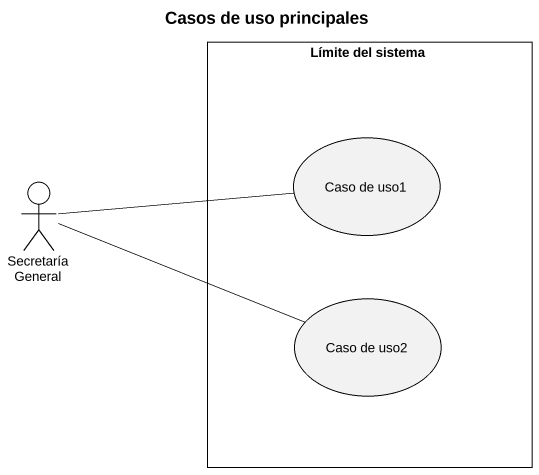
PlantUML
@startuml
title Casos de uso principales
rectangle "Límite del sistema" as Límite_del_sistema {
  usecase "Caso de uso1" as Caso_de_uso1
  usecase "Caso de uso2" as Caso_de_uso2
}
actor "Secretaría General" as Secretaría_General
Secretaría_General -right- Caso_de_uso1
Secretaría_General -right- Caso_de_uso2
@enduml
